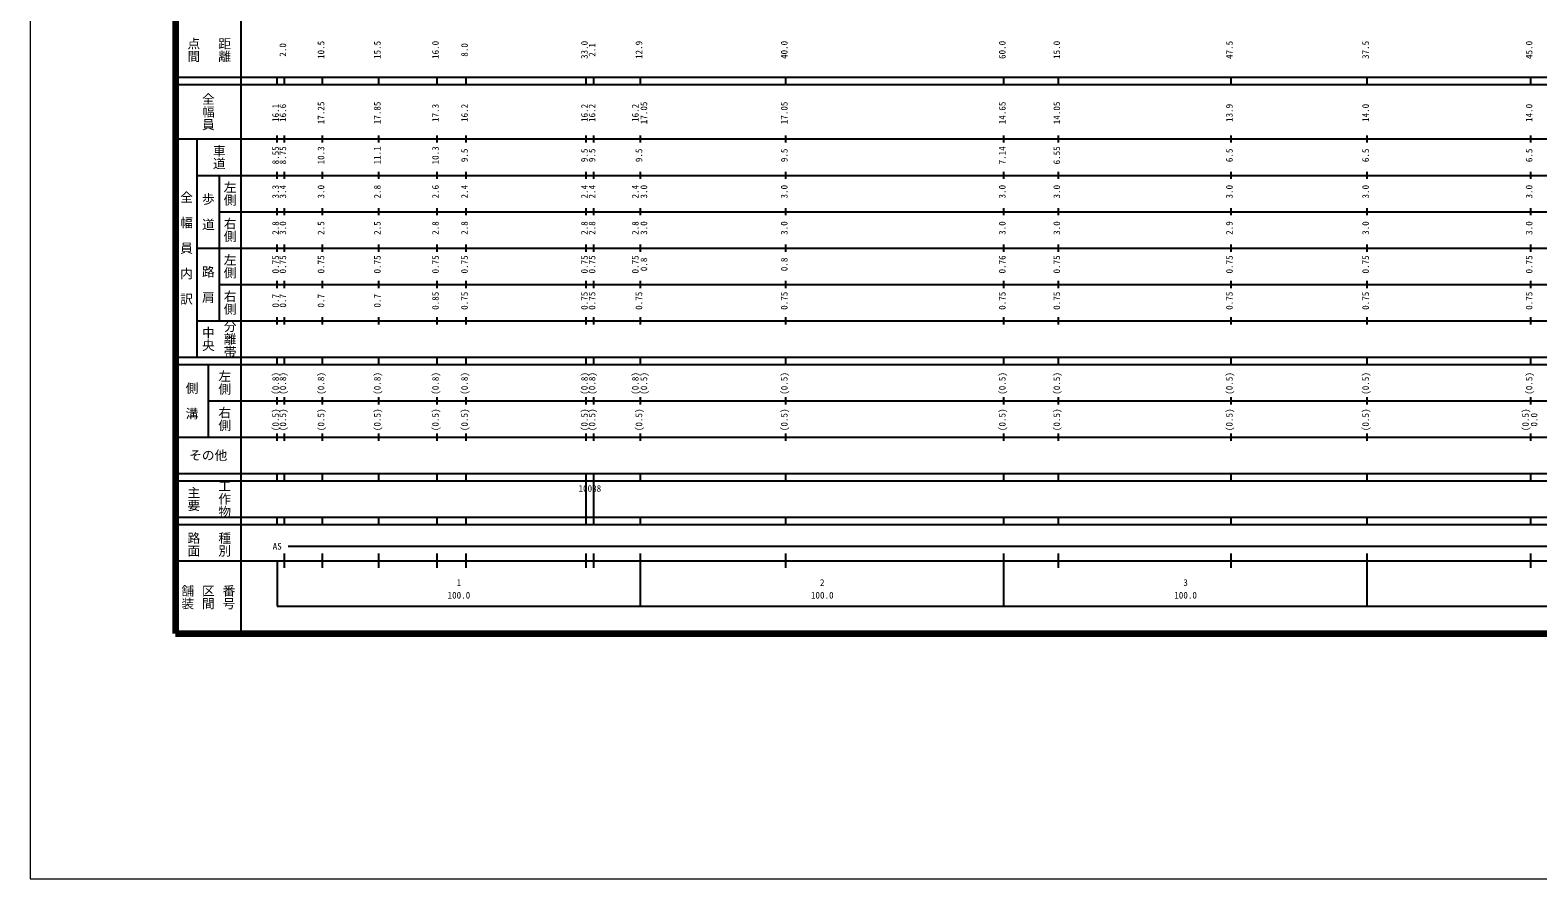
# Model space of a CAD drawing. Units: millimetres on the paper, enlarged 1000 times. Extents: x 0 to 700000, y -47500 to 447500.
# Drawn here: x 0 to 414947, y -47500 to 185930 of the extents above; entities that cross this region are included whole.
import ezdxf
from ezdxf.enums import TextEntityAlignment as Align

# ---------------------------------------------------------------- set-up
doc = ezdxf.new("R2010")
doc.units = ezdxf.units.MM
doc.header["$LTSCALE"] = 1000
doc.layers.add('作業レイヤ1', color=7, linetype='Continuous', lineweight=13)
doc.layers.add('作業ﾚｲﾔ1', color=7, linetype='Continuous', lineweight=25)
doc.styles.add('@ＭＳ ゴシック', font='')
doc.styles.add('ＭＳ ゴシック', font='')
doc.styles.get('@ＭＳ ゴシック').set_extended_font_data('@MS Gothic')
doc.styles.get('ＭＳ ゴシック').set_extended_font_data('MS Gothic')

msp = doc.modelspace()

# ---------------------------------------------------------------- linework, layer by layer
at = {"layer": '作業レイヤ1'}
msp.add_lwpolyline([(0, -47500), (700000, -47500), (700000, 447500), (0, 447500)], close=True, dxfattribs=at)
at = {"layer": '作業ﾚｲﾔ1', "lineweight": 140}
for p, q in [((40000, 380000), (40000, 20000)), ((40000, 20000), (680000, 20000))]:
    msp.add_line(p, q, dxfattribs=at)
at = {"layer": '作業ﾚｲﾔ1'}
for p, q in [((58000, 370000), (58000, 20000)), ((40000, 173000), (579000, 173000)), ((40000, 171000), (579000, 171000)), ((68000, 171000), (68000, 173000)), ((70000, 171000), (70000, 173000)), ((80500, 171000), (80500, 173000)), ((96000, 171000), (96000, 173000)), ((112000, 171000), (112000, 173000)), ((120000, 171000), (120000, 173000)), ((153000, 171000), (153000, 173000)), ((155100, 171000), (155100, 173000)), ((168000, 171000), (168000, 173000)), ((208000, 171000), (208000, 173000)), ((268000, 171000), (268000, 173000)), ((283000, 171000), (283000, 173000)), ((330500, 171000), (330500, 173000)), ((368000, 171000), (368000, 173000)), ((413000, 171000), (413000, 173000)), ((40000, 156000), (579000, 156000)), ((46000, 96000), (46000, 156000)), ((68000, 155000), (68000, 157000)), ((70000, 155000), (70000, 157000)), ((80500, 155000), (80500, 157000)), ((96000, 155000), (96000, 157000)), ((112000, 155000), (112000, 157000)), ((120000, 155000), (120000, 157000)), ((153000, 155000), (153000, 157000)), ((155100, 155000), (155100, 157000)), ((168000, 155000), (168000, 157000)), ((208000, 155000), (208000, 157000)), ((268000, 155000), (268000, 157000)), ((283000, 155000), (283000, 157000)), ((330500, 155000), (330500, 157000)), ((368000, 155000), (368000, 157000)), ((413000, 155000), (413000, 157000)), ((46000, 146000), (579000, 146000)), ((52000, 146000), (52000, 106000)), ((68000, 145000), (68000, 147000)), ((70000, 145000), (70000, 147000)), ((80500, 145000), (80500, 147000)), ((96000, 145000), (96000, 147000)), ((112000, 145000), (112000, 147000)), ((120000, 145000), (120000, 147000)), ((153000, 145000), (153000, 147000)), ((155100, 145000), (155100, 147000)), ((168000, 145000), (168000, 147000)), ((208000, 145000), (208000, 147000)), ((268000, 145000), (268000, 147000)), ((283000, 145000), (283000, 147000)), ((330500, 145000), (330500, 147000)), ((368000, 145000), (368000, 147000)), ((413000, 145000), (413000, 147000)), ((68000, 135000), (68000, 137000)), ((70000, 135000), (70000, 137000)), ((80500, 135000), (80500, 137000)), ((96000, 135000), (96000, 137000)), ((112000, 135000), (112000, 137000)), ((120000, 135000), (120000, 137000)), ((153000, 135000), (153000, 137000)), ((155100, 135000), (155100, 137000)), ((168000, 135000), (168000, 137000)), ((208000, 135000), (208000, 137000)), ((268000, 135000), (268000, 137000)), ((283000, 135000), (283000, 137000)), ((330500, 135000), (330500, 137000)), ((368000, 135000), (368000, 137000)), ((413000, 135000), (413000, 137000)), ((52000, 136000), (579000, 136000)), ((46000, 126000), (579000, 126000)), ((68000, 125000), (68000, 127000)), ((70000, 125000), (70000, 127000)), ((80500, 125000), (80500, 127000)), ((96000, 125000), (96000, 127000)), ((112000, 125000), (112000, 127000)), ((120000, 125000), (120000, 127000)), ((153000, 125000), (153000, 127000)), ((155100, 125000), (155100, 127000)), ((168000, 125000), (168000, 127000)), ((208000, 125000), (208000, 127000)), ((268000, 125000), (268000, 127000)), ((283000, 125000), (283000, 127000)), ((330500, 125000), (330500, 127000)), ((368000, 125000), (368000, 127000)), ((413000, 125000), (413000, 127000)), ((68000, 115000), (68000, 117000)), ((70000, 115000), (70000, 117000)), ((80500, 115000), (80500, 117000)), ((96000, 115000), (96000, 117000)), ((112000, 115000), (112000, 117000)), ((120000, 115000), (120000, 117000)), ((153000, 115000), (153000, 117000)), ((155100, 115000), (155100, 117000)), ((168000, 115000), (168000, 117000)), ((208000, 115000), (208000, 117000)), ((268000, 115000), (268000, 117000)), ((283000, 115000), (283000, 117000)), ((330500, 115000), (330500, 117000)), ((368000, 115000), (368000, 117000)), ((413000, 115000), (413000, 117000)), ((52000, 116000), (579000, 116000)), ((46000, 106000), (579000, 106000)), ((68000, 105000), (68000, 107000)), ((70000, 105000), (70000, 107000)), ((80500, 105000), (80500, 107000)), ((96000, 105000), (96000, 107000)), ((112000, 105000), (112000, 107000)), ((120000, 105000), (120000, 107000)), ((153000, 105000), (153000, 107000)), ((155100, 105000), (155100, 107000)), ((168000, 105000), (168000, 107000)), ((208000, 105000), (208000, 107000)), ((268000, 105000), (268000, 107000)), ((283000, 105000), (283000, 107000)), ((330500, 105000), (330500, 107000)), ((368000, 105000), (368000, 107000)), ((413000, 105000), (413000, 107000)), ((40000, 96000), (579000, 96000)), ((68000, 94000), (68000, 96000)), ((70000, 94000), (70000, 96000)), ((80500, 94000), (80500, 96000)), ((96000, 94000), (96000, 96000)), ((112000, 94000), (112000, 96000)), ((120000, 94000), (120000, 96000)), ((153000, 94000), (153000, 96000)), ((155100, 94000), (155100, 96000)), ((168000, 94000), (168000, 96000)), ((208000, 94000), (208000, 96000)), ((268000, 94000), (268000, 96000)), ((283000, 94000), (283000, 96000)), ((330500, 94000), (330500, 96000)), ((368000, 94000), (368000, 96000)), ((413000, 94000), (413000, 96000)), ((40000, 94000), (579000, 94000)), ((49000, 94000), (49000, 74000)), ((49000, 84000), (579000, 84000)), ((68000, 83000), (68000, 85000)), ((70000, 83000), (70000, 85000)), ((80500, 83000), (80500, 85000)), ((96000, 83000), (96000, 85000)), ((112000, 83000), (112000, 85000)), ((120000, 83000), (120000, 85000)), ((153000, 83000), (153000, 85000)), ((155100, 83000), (155100, 85000)), ((168000, 83000), (168000, 85000)), ((208000, 83000), (208000, 85000)), ((268000, 83000), (268000, 85000)), ((283000, 83000), (283000, 85000)), ((330500, 83000), (330500, 85000)), ((368000, 83000), (368000, 85000)), ((413000, 83000), (413000, 85000)), ((68000, 73000), (68000, 75000)), ((70000, 73000), (70000, 75000)), ((80500, 73000), (80500, 75000)), ((96000, 73000), (96000, 75000)), ((112000, 73000), (112000, 75000)), ((120000, 73000), (120000, 75000)), ((153000, 73000), (153000, 75000)), ((155100, 73000), (155100, 75000)), ((168000, 73000), (168000, 75000)), ((208000, 73000), (208000, 75000)), ((268000, 73000), (268000, 75000)), ((283000, 73000), (283000, 75000)), ((330500, 73000), (330500, 75000)), ((368000, 73000), (368000, 75000)), ((413000, 73000), (413000, 75000)), ((40000, 74000), (579000, 74000)), ((40000, 64000), (579000, 64000)), ((68000, 62000), (68000, 64000)), ((70000, 62000), (70000, 64000)), ((80500, 62000), (80500, 64000)), ((96000, 62000), (96000, 64000)), ((112000, 62000), (112000, 64000)), ((120000, 62000), (120000, 64000)), ((153000, 62000), (153000, 64000)), ((155100, 62000), (155100, 64000)), ((168000, 62000), (168000, 64000)), ((208000, 62000), (208000, 64000)), ((268000, 62000), (268000, 64000)), ((283000, 62000), (283000, 64000)), ((330500, 62000), (330500, 64000)), ((368000, 62000), (368000, 64000)), ((413000, 62000), (413000, 64000)), ((40000, 62000), (579000, 62000)), ((153000, 52000), (153000, 62000)), ((155100, 52000), (155100, 62000)), ((40000, 52000), (579000, 52000)), ((40000, 50000), (579000, 50000)), ((68000, 50000), (68000, 52000)), ((70000, 50000), (70000, 52000)), ((80500, 50000), (80500, 52000)), ((96000, 50000), (96000, 52000)), ((112000, 50000), (112000, 52000)), ((120000, 50000), (120000, 52000)), ((153000, 50000), (153000, 52000)), ((155100, 50000), (155100, 52000)), ((168000, 50000), (168000, 52000)), ((208000, 50000), (208000, 52000)), ((268000, 50000), (268000, 52000)), ((283000, 50000), (283000, 52000)), ((330500, 50000), (330500, 52000)), ((368000, 50000), (368000, 52000)), ((413000, 50000), (413000, 52000)), ((70000, 38000), (70000, 42000)), ((71000, 44000), (565000, 44000)), ((80500, 38000), (80500, 42000)), ((96000, 38000), (96000, 42000)), ((112000, 38000), (112000, 42000)), ((120000, 38000), (120000, 42000)), ((153000, 38000), (153000, 42000)), ((155100, 38000), (155100, 42000)), ((168000, 27500), (168000, 42000)), ((208000, 38000), (208000, 42000)), ((268000, 27500), (268000, 42000)), ((283000, 38000), (283000, 42000)), ((330500, 38000), (330500, 42000)), ((368000, 27500), (368000, 42000)), ((413000, 38000), (413000, 42000)), ((40000, 40000), (579000, 40000)), ((68000, 40000), (68000, 27500)), ((68000, 27500), (579000, 27500))]:
    msp.add_line(p, q, dxfattribs=at)

# ---------------------------------------------------------------- texts
at = {"layer": '作業ﾚｲﾔ1', "style": '@ＭＳ ゴシック'}
for s, p in [('点間', (45000, 180500)), ('距離', (53500, 180500)), ('全幅員', (49000, 163500)), ('車道', (52000, 151000)), ('全\u3000幅\u3000員\u3000内\u3000訳', (43000, 126000)), ('歩\u3000道', (49000, 136000)), ('左側', (55000, 141000)), ('右側', (55000, 131000)), ('路\u3000肩', (49000, 116000)), ('左側', (55000, 121000)), ('右側', (55000, 111000)), ('中央', (49000, 101000)), ('分離帯', (55000, 101000)), ('左側', (53500, 89000)), ('側\u3000溝', (44500, 84000)), ('右側', (53500, 79000)), ('主要', (45000, 57000)), ('工作物', (53500, 57000)), ('路面', (45000, 44500)), ('種別', (53500, 44500)), ('舗装', (43333, 30000)), ('番号', (54667, 30000)), ('区間', (49000, 30000))]:
    msp.add_text(s, height=2566, rotation=270, dxfattribs=at).set_placement(p, align=Align.MIDDLE_CENTER)
at = {"layer": '作業ﾚｲﾔ1', "style": 'ＭＳ ゴシック'}
for s, p in [('10.5', (81500, 180500)), ('15.5', (97000, 180500)), ('16.0', (113000, 180500)), ('33.0', (154000, 180500)), ('12.9', (169000, 180500)), ('40.0', (209000, 180500)), ('60.0', (269000, 180500)), ('15.0', (284000, 180500)), ('47.5', (331500, 180500)), ('37.5', (369000, 180500)), ('45.0', (414000, 180500)), ('2.0', (71000, 180500)), ('8.0', (121000, 180500)), ('2.1', (156100, 180500)), ('17.25', (81500, 163174)), ('17.85', (97000, 163174)), ('17.05', (170370, 163174)), ('17.05', (209000, 163174)), ('14.65', (269000, 163174)), ('14.05', (284000, 163174)), ('16.1', (69000, 163174)), ('16.6', (71000, 163174)), ('17.3', (113000, 163174)), ('16.2', (121000, 163174)), ('16.2', (154000, 163174)), ('16.2', (156100, 163174)), ('16.2', (168000, 163174)), ('13.9', (331500, 163174)), ('14.0', (369000, 163174)), ('14.0', (414000, 163174)), ('8.55', (69000, 151500)), ('8.75', (71000, 151500)), ('10.3', (81500, 151500)), ('11.1', (97000, 151500)), ('10.3', (113000, 151500)), ('7.14', (269000, 151500)), ('6.55', (284000, 151500)), ('9.5', (121000, 151500)), ('9.5', (154000, 151500)), ('9.5', (156100, 151500)), ('9.5', (169000, 151500)), ('9.5', (209000, 151500)), ('6.5', (331500, 151500)), ('6.5', (369000, 151500)), ('6.5', (414000, 151500)), ('3.3', (69000, 141500)), ('3.4', (71000, 141500)), ('3.0', (81500, 141500)), ('2.8', (97000, 141500)), ('2.6', (113000, 141500)), ('2.4', (121000, 141500)), ('2.4', (154000, 141500)), ('2.4', (156100, 141500)), ('2.4', (168000, 141500)), ('3.0', (170370, 141500)), ('3.0', (209000, 141500)), ('3.0', (269000, 141500)), ('3.0', (284000, 141500)), ('3.0', (331500, 141500)), ('3.0', (369000, 141500)), ('3.0', (414000, 141500)), ('2.8', (69000, 131500)), ('3.0', (71000, 131500)), ('2.5', (81500, 131500)), ('2.5', (97000, 131500)), ('2.8', (113000, 131500)), ('2.8', (121000, 131500)), ('2.8', (154000, 131500)), ('2.8', (156100, 131500)), ('2.8', (168000, 131500)), ('3.0', (170370, 131500)), ('3.0', (209000, 131500)), ('3.0', (269000, 131500)), ('3.0', (284000, 131500)), ('2.9', (331500, 131500)), ('3.0', (369000, 131500)), ('3.0', (414000, 131500)), ('0.75', (69000, 121500)), ('0.75', (71000, 121500)), ('0.75', (81500, 121500)), ('0.75', (97000, 121500)), ('0.75', (113000, 121500)), ('0.75', (121000, 121500)), ('0.75', (154000, 121500)), ('0.75', (156100, 121500)), ('0.75', (168000, 121500)), ('0.8', (170370, 121500)), ('0.8', (209000, 121500)), ('0.76', (269000, 121500)), ('0.75', (284000, 121500)), ('0.75', (331500, 121500)), ('0.75', (369000, 121500)), ('0.75', (414000, 121500)), ('0.7', (69000, 111500)), ('0.7', (71000, 111500)), ('0.7', (81500, 111500)), ('0.7', (97000, 111500)), ('0.85', (113000, 111500)), ('0.75', (121000, 111500)), ('0.75', (154000, 111500)), ('0.75', (156100, 111500)), ('0.75', (169000, 111500)), ('0.75', (209000, 111500)), ('0.75', (269000, 111500)), ('0.75', (284000, 111500)), ('0.75', (331500, 111500)), ('0.75', (369000, 111500)), ('0.75', (414000, 111500)), ('(0.8)', (69000, 88764)), ('(0.8)', (71000, 88764)), ('(0.8)', (81500, 88764)), ('(0.8)', (97000, 88764)), ('(0.8)', (113000, 88764)), ('(0.8)', (121000, 88764)), ('(0.8)', (154000, 88764)), ('(0.8)', (156100, 88764)), ('(0.8)', (168000, 88764)), ('(0.5)', (170370, 88764)), ('(0.5)', (209000, 88764)), ('(0.5)', (269000, 88764)), ('(0.5)', (284000, 88764)), ('(0.5)', (331500, 88764)), ('(0.5)', (369000, 88764)), ('(0.5)', (414000, 88764)), ('(0.5)', (69000, 78764)), ('(0.5)', (71000, 78764)), ('(0.5)', (81500, 78764)), ('(0.5)', (97000, 78764)), ('(0.5)', (113000, 78764)), ('(0.5)', (121000, 78764)), ('(0.5)', (154000, 78764)), ('(0.5)', (156100, 78764)), ('(0.5)', (169000, 78764)), ('(0.5)', (209000, 78764)), ('(0.5)', (269000, 78764)), ('(0.5)', (284000, 78764)), ('(0.5)', (331500, 78764)), ('(0.5)', (369000, 78764)), ('(0.5)', (413000, 78764)), ('0.0', (415370, 78764))]:
    msp.add_text(s, height=1833, rotation=90, dxfattribs=at).set_placement(p, align=Align.BOTTOM_CENTER)
msp.add_text('その他', height=2566, dxfattribs=at).set_placement((49000, 69000), align=Align.MIDDLE_CENTER)
msp.add_text('10088', height=1833, dxfattribs=at).set_placement((150925, 58405), align=Align.BOTTOM_LEFT)
for s, p in [('AS', (68000, 42500)), ('1', (118000, 32523)), ('2', (218000, 32523)), ('3', (318000, 32523)), ('100.0', (118000, 29033)), ('100.0', (218000, 29033)), ('100.0', (318000, 29033))]:
    msp.add_text(s, height=1833, dxfattribs=at).set_placement(p, align=Align.BOTTOM_CENTER)

doc.saveas('drawing.dxf')
